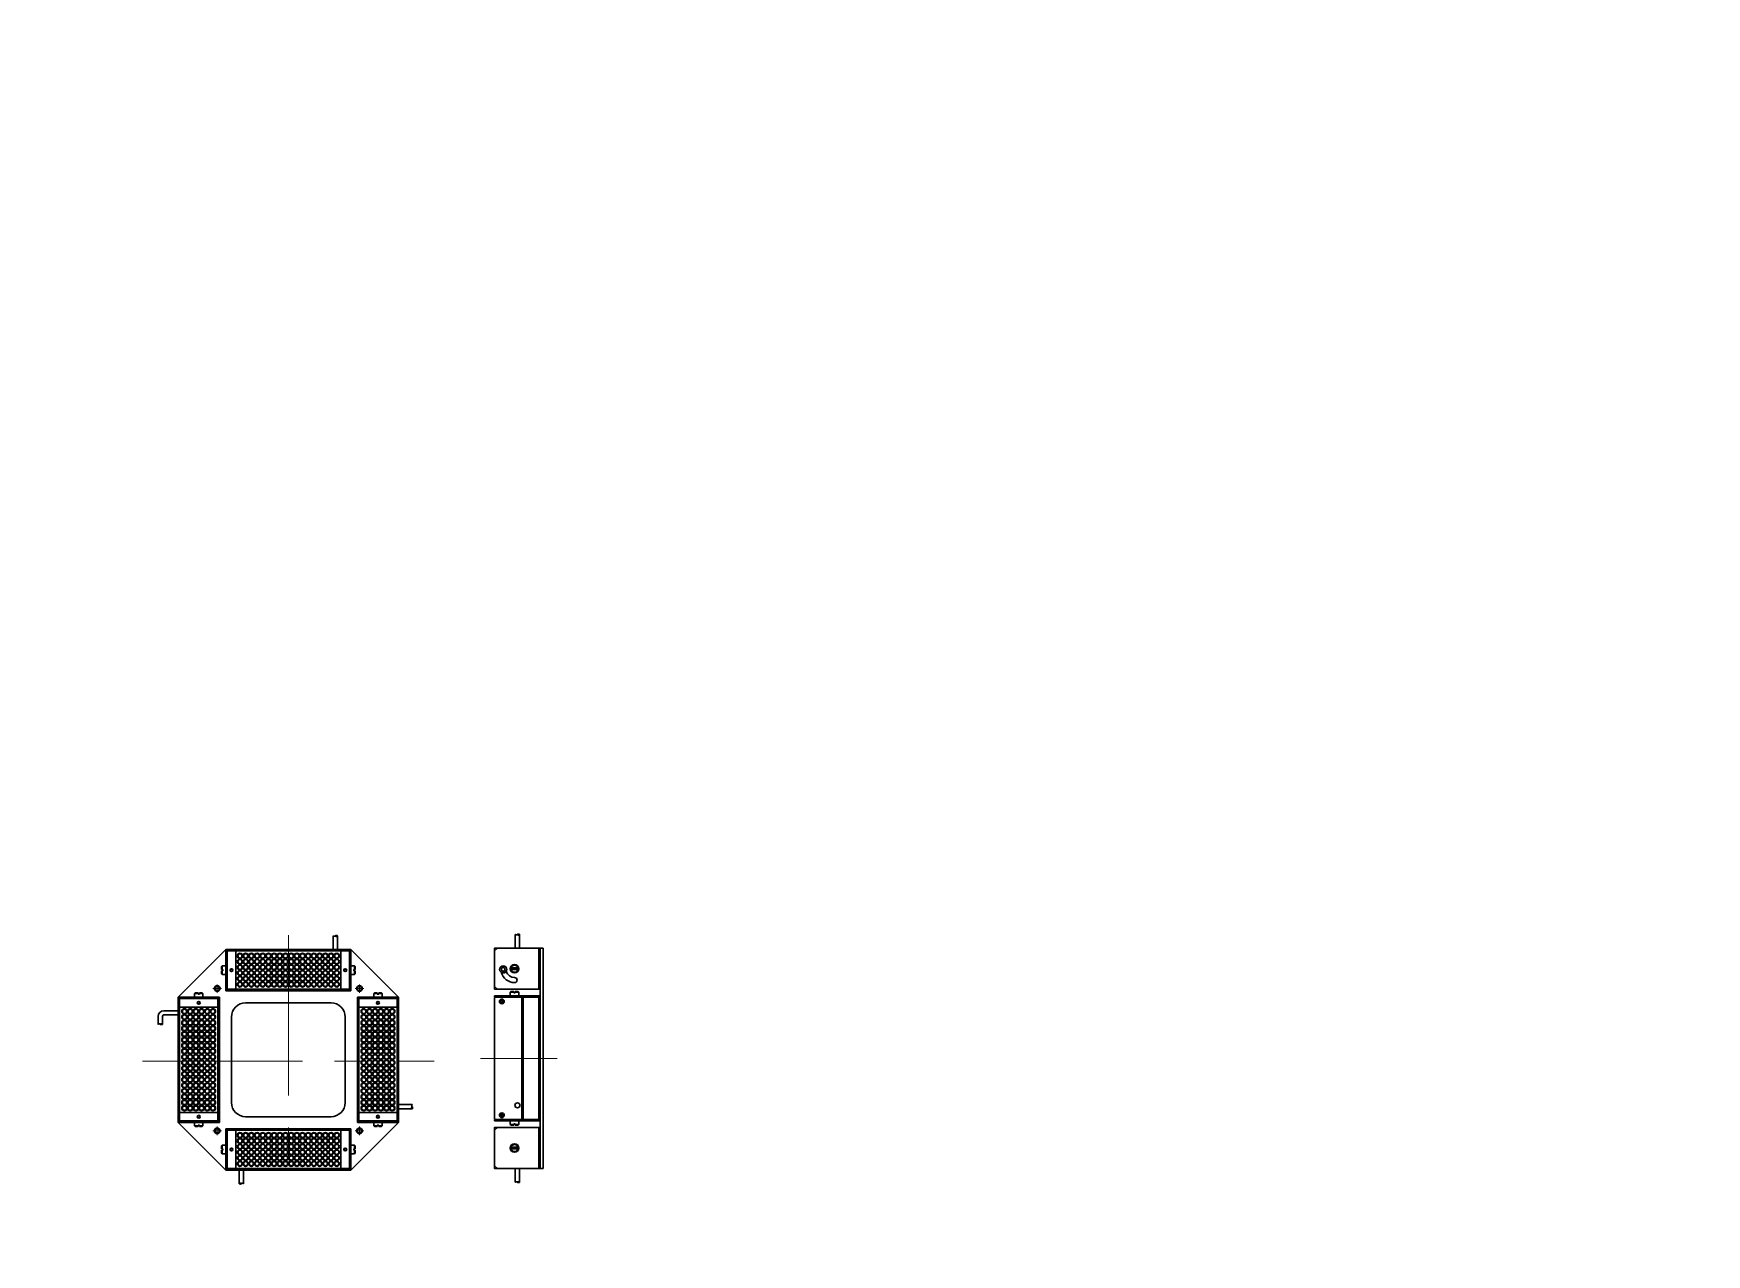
# Paper-space layout 'A3_1_3' of a CAD drawing. Header units: millimetres. Extents: x 0 to 392, y 0 to 286.
# The model-space entities are those that its viewports show. They can reach past a viewport. Long polylines and large blocks are cut down to what shows.
import ezdxf

# ---------------------------------------------------------------- set-up
doc = ezdxf.new("R2010")
doc.units = ezdxf.units.MM
doc.linetypes.add('CENTER', pattern=[2, 1.25, -0.25, 0.25, -0.25])
doc.layers.get('0').update_dxf_attribs({"lineweight": 30})
doc.layers.add('2KD_寸法１', color=7, linetype='Continuous', lineweight=15)
doc.layers.add('PINOFF', color=6, linetype='Continuous', lineweight=9)
doc.layers.get('PINOFF').freeze()

# ---------------------------------------------------------------- blocks, each defined once
blk = doc.blocks.new('A$C21BE0713')
for p, q in [((14.5, 87.1), (14.5, 77.5)), ((17.5, 87.1), (17.5, 77.5)), ((2, 77.5), (0, 75.5)), ((0, 50.5), (0, 75.5)), ((2, 77.5), (32, 77.5)), ((31, 48.5), (31, 77.5)), ((32, 77.5), (32, -77.5)), ((34, 77.5), (32, 77.5)), ((32, 48.5), (32, 77.5)), ((34, 77.5), (34, -77.5)), ((4.5, 62.5), (5.25, 63.75)), ((5.25, 61.25), (4.5, 62.5)), ((5.25, 63.75), (6.75, 63.75)), ((5.25, 61.25), (6.75, 61.25)), ((7.5, 62.5), (6.75, 63.75)), ((7.5, 62.5), (6.75, 61.25)), ((16.956, 63.5), (11.045, 63.5)), ((16.956, 62.5), (11.045, 62.5)), ((0, 50.5), (2, 48.5)), ((32, 48.5), (2, 48.5)), ((31, 44), (0, 44)), ((0, 44), (0, 43)), ((0, 43), (31, 43)), ((0, 42.5), (0.5, 43)), ((0, 42.5), (0, -42.5)), ((2, 43), (2, 44)), ((4.7065, 40.1955), (4.4128, 40.1955)), ((4.7065, 39.8039), (4.4128, 39.8039)), ((4.7065, 40.1956), (4.8044, 40.2935)), ((4.7065, 39.8039), (4.8044, 39.706)), ((4.8044, 40.2935), (4.8044, 40.5872)), ((4.8044, 39.706), (4.8044, 39.4123)), ((5.196, 40.2935), (5.196, 40.5872)), ((5.196, 39.706), (5.196, 39.4123)), ((5.294, 40.1956), (5.1961, 40.2935)), ((5.294, 39.8039), (5.1961, 39.706)), ((5.294, 40.1955), (5.5877, 40.1955)), ((5.294, 39.8039), (5.5877, 39.8039)), ((11, 46.5), (11.5, 47)), ((13.5, 46.5), (11, 46.5)), ((11, 44), (11, 46.5)), ((11, 44), (17, 44)), ((11.5, 47), (13.5, 47)), ((13.5, 47), (13.5, 46)), ((13.5, 46), (14.5, 46)), ((14.5, 46), (14.5, 47)), ((14.5, 47), (16.5, 47)), ((17, 46.5), (14.5, 46.5)), ((16.5, 47), (17, 46.5)), ((17, 44), (17, 46.5)), ((19, -43), (19, 43)), ((31, -43), (31, 43)), ((32, -43), (32, 43)), ((0, -42.5), (0.5, -43)), ((0, -43), (31, -43)), ((0, -44), (0, -43)), ((0, -44), (31, -44)), ((2, -44), (2, -43)), ((4.7065, -39.8045), (4.4128, -39.8045)), ((4.7065, -40.1961), (4.4128, -40.1961)), ((4.7065, -39.8044), (4.8044, -39.7065)), ((4.7065, -40.1961), (4.8044, -40.294)), ((4.8044, -39.7065), (4.8044, -39.4128)), ((4.8044, -40.294), (4.8044, -40.5877)), ((5.196, -39.7065), (5.196, -39.4128)), ((5.196, -40.294), (5.196, -40.5877)), ((5.294, -39.8044), (5.1961, -39.7065)), ((5.294, -40.1961), (5.1961, -40.294)), ((5.294, -39.8045), (5.5877, -39.8045)), ((5.294, -40.1961), (5.5877, -40.1961)), ((11, -44), (17, -44)), ((11, -44), (11, -46.5)), ((11, -46.5), (11.5, -47)), ((13.5, -46.5), (11, -46.5)), ((11.5, -47), (13.5, -47)), ((13.5, -47), (13.5, -46)), ((13.5, -46), (14.5, -46)), ((14.5, -46), (14.5, -47)), ((17, -46.5), (14.5, -46.5)), ((14.5, -47), (16.5, -47)), ((16.5, -47), (17, -46.5)), ((17, -44), (17, -46.5)), ((2, -48.5), (0, -50.5)), ((0, -75.5), (0, -50.5)), ((2, -48.5), (32, -48.5)), ((31, -77.5), (31, -48.5)), ((16.956, -62.5), (11.045, -62.5)), ((16.956, -63.5), (11.045, -63.5)), ((0, -75.5), (2, -77.5)), ((32, -77.5), (2, -77.5)), ((14.5, -87.1), (14.5, -77.5)), ((17.5, -87.1), (17.5, -77.5)), ((32, -77.5), (34, -77.5))]:
    blk.add_line(p, q)
for points in [[(16, 87.05), (15.9886, 87.0066), (15.9548, 86.9645), (15.8995, 86.925), (15.8246, 86.8893), (15.7321, 86.8585), (15.625, 86.8335), (15.5065, 86.8151), (15.3803, 86.8038), (15.25, 86.8), (15.1198, 86.8038), (14.9935, 86.8151), (14.875, 86.8335), (14.7679, 86.8585), (14.6755, 86.8893), (14.6005, 86.925), (14.5453, 86.9645), (14.5114, 87.0066), (14.5, 87.05)], [(16, 87.05), (16.0114, 87.0934), (16.0453, 87.1355), (16.1005, 87.175), (16.1755, 87.2107), (16.2679, 87.2415), (16.375, 87.2665), (16.4935, 87.2849), (16.6198, 87.2962), (16.75, 87.3), (16.8803, 87.2962), (17.0065, 87.2849), (17.125, 87.2665), (17.2321, 87.2415), (17.3246, 87.2107), (17.3995, 87.175), (17.4548, 87.1355), (17.4886, 87.0934), (17.5, 87.05)], [(17.5, 87.05), (17.4972, 87.0151), (17.4886, 86.9805), (17.4745, 86.9465), (17.4548, 86.9132), (17.4297, 86.881), (17.3995, 86.85), (17.3644, 86.8206), (17.3245, 86.7929), (17.2803, 86.7672), (17.2321, 86.7436), (17.1801, 86.7223), (17.125, 86.7036), (17.0669, 86.6875), (17.0065, 86.6741), (16.9441, 86.6636), (16.8803, 86.6561), (16.8154, 86.6515), (16.75, 86.65), (16.6846, 86.6515), (16.6197, 86.6561), (16.5559, 86.6636), (16.4935, 86.6741), (16.4331, 86.6875), (16.375, 86.7036), (16.3199, 86.7223), (16.2679, 86.7436), (16.2197, 86.7672), (16.1755, 86.7929), (16.1356, 86.8206), (16.1005, 86.85), (16.0703, 86.881), (16.0452, 86.9132), (16.0255, 86.9465), (16.0114, 86.9805), (16.0028, 87.0151), (16, 87.05)], [(0, 75.5), (0, 77.5), (2, 77.5)], [(0, 50.5), (0, 48.5), (2, 48.5)], [(0.5, -43), (20, -43), (20, 43), (0.5, 43)], [(4.4128, 40.1955), (4.3787, 40.1948), (4.3448, 40.1925), (4.3114, 40.1888), (4.2789, 40.1837), (4.2473, 40.1771), (4.217, 40.1693), (4.1882, 40.1601), (4.1611, 40.1497), (4.1359, 40.1382), (4.1128, 40.1256), (4.092, 40.112), (4.0737, 40.0976), (4.0579, 40.0825), (4.0448, 40.0667), (4.0346, 40.0504), (4.0272, 40.0337), (4.0227, 40.0168), (4.0212, 39.9997), (4.0227, 39.9826), (4.0272, 39.9657), (4.0346, 39.949), (4.0448, 39.9327), (4.0579, 39.9169), (4.0737, 39.9018), (4.092, 39.8874), (4.1128, 39.8738), (4.1359, 39.8612), (4.1611, 39.8497), (4.1882, 39.8393), (4.217, 39.8301), (4.2473, 39.8223), (4.2789, 39.8157), (4.3114, 39.8106), (4.3448, 39.8069), (4.3787, 39.8046), (4.4128, 39.8039)], [(5.196, 40.5872), (5.1953, 40.6213), (5.193, 40.6552), (5.1893, 40.6886), (5.1842, 40.7211), (5.1776, 40.7527), (5.1698, 40.783), (5.1606, 40.8118), (5.1502, 40.8389), (5.1387, 40.8641), (5.1261, 40.8872), (5.1125, 40.908), (5.0981, 40.9263), (5.083, 40.9421), (5.0672, 40.9552), (5.0509, 40.9654), (5.0342, 40.9728), (5.0173, 40.9773), (5.0002, 40.9788), (4.9831, 40.9773), (4.9662, 40.9728), (4.9495, 40.9654), (4.9332, 40.9552), (4.9174, 40.9421), (4.9023, 40.9263), (4.8879, 40.908), (4.8743, 40.8872), (4.8617, 40.8641), (4.8502, 40.8389), (4.8398, 40.8118), (4.8306, 40.783), (4.8228, 40.7527), (4.8162, 40.7211), (4.8111, 40.6886), (4.8074, 40.6552), (4.8051, 40.6213), (4.8044, 40.5872)], [(4.8044, 39.4123), (4.8051, 39.3782), (4.8074, 39.3443), (4.8111, 39.3109), (4.8162, 39.2784), (4.8228, 39.2468), (4.8306, 39.2165), (4.8398, 39.1877), (4.8502, 39.1606), (4.8617, 39.1354), (4.8743, 39.1123), (4.8879, 39.0915), (4.9023, 39.0732), (4.9174, 39.0574), (4.9332, 39.0443), (4.9495, 39.0341), (4.9662, 39.0267), (4.9831, 39.0222), (5.0002, 39.0207), (5.0173, 39.0222), (5.0342, 39.0267), (5.0509, 39.0341), (5.0672, 39.0443), (5.083, 39.0574), (5.0981, 39.0732), (5.1125, 39.0915), (5.1261, 39.1123), (5.1387, 39.1354), (5.1502, 39.1606), (5.1606, 39.1877), (5.1698, 39.2165), (5.1776, 39.2468), (5.1842, 39.2784), (5.1893, 39.3109), (5.193, 39.3443), (5.1953, 39.3782), (5.196, 39.4123)], [(5.5877, 39.8039), (5.6218, 39.8046), (5.6557, 39.8069), (5.6891, 39.8106), (5.7216, 39.8157), (5.7532, 39.8223), (5.7835, 39.8301), (5.8123, 39.8393), (5.8394, 39.8497), (5.8646, 39.8612), (5.8877, 39.8738), (5.9085, 39.8874), (5.9268, 39.9018), (5.9426, 39.9169), (5.9557, 39.9327), (5.9659, 39.949), (5.9733, 39.9657), (5.9778, 39.9826), (5.9793, 39.9997), (5.9778, 40.0168), (5.9733, 40.0337), (5.9659, 40.0504), (5.9557, 40.0667), (5.9426, 40.0825), (5.9268, 40.0976), (5.9085, 40.112), (5.8877, 40.1256), (5.8646, 40.1382), (5.8394, 40.1497), (5.8123, 40.1601), (5.7835, 40.1693), (5.7532, 40.1771), (5.7216, 40.1837), (5.6891, 40.1888), (5.6557, 40.1925), (5.6218, 40.1948), (5.5877, 40.1955)], [(4.4128, -39.8045), (4.3787, -39.8052), (4.3448, -39.8075), (4.3114, -39.8112), (4.2789, -39.8163), (4.2473, -39.8229), (4.217, -39.8307), (4.1882, -39.8399), (4.1611, -39.8503), (4.1359, -39.8618), (4.1128, -39.8744), (4.092, -39.888), (4.0737, -39.9024), (4.0579, -39.9175), (4.0448, -39.9333), (4.0346, -39.9496), (4.0272, -39.9663), (4.0227, -39.9832), (4.0212, -40.0003), (4.0227, -40.0174), (4.0272, -40.0343), (4.0346, -40.051), (4.0448, -40.0673), (4.0579, -40.0831), (4.0737, -40.0982), (4.092, -40.1126), (4.1128, -40.1262), (4.1359, -40.1388), (4.1611, -40.1503), (4.1882, -40.1607), (4.217, -40.1699), (4.2473, -40.1777), (4.2789, -40.1843), (4.3114, -40.1894), (4.3448, -40.1931), (4.3787, -40.1954), (4.4128, -40.1961)], [(5.196, -39.4128), (5.1953, -39.3787), (5.193, -39.3448), (5.1893, -39.3114), (5.1842, -39.2789), (5.1776, -39.2473), (5.1698, -39.217), (5.1606, -39.1882), (5.1502, -39.1611), (5.1387, -39.1359), (5.1261, -39.1128), (5.1125, -39.092), (5.0981, -39.0737), (5.083, -39.0579), (5.0672, -39.0448), (5.0509, -39.0346), (5.0342, -39.0272), (5.0173, -39.0227), (5.0002, -39.0212), (4.9831, -39.0227), (4.9662, -39.0272), (4.9495, -39.0346), (4.9332, -39.0448), (4.9174, -39.0579), (4.9023, -39.0737), (4.8879, -39.092), (4.8743, -39.1128), (4.8617, -39.1359), (4.8502, -39.1611), (4.8398, -39.1882), (4.8306, -39.217), (4.8228, -39.2473), (4.8162, -39.2789), (4.8111, -39.3114), (4.8074, -39.3448), (4.8051, -39.3787), (4.8044, -39.4128)], [(4.8044, -40.5877), (4.8051, -40.6218), (4.8074, -40.6557), (4.8111, -40.6891), (4.8162, -40.7216), (4.8228, -40.7532), (4.8306, -40.7835), (4.8398, -40.8123), (4.8502, -40.8394), (4.8617, -40.8646), (4.8743, -40.8877), (4.8879, -40.9085), (4.9023, -40.9268), (4.9174, -40.9426), (4.9332, -40.9557), (4.9495, -40.9659), (4.9662, -40.9733), (4.9831, -40.9778), (5.0002, -40.9793), (5.0173, -40.9778), (5.0342, -40.9733), (5.0509, -40.9659), (5.0672, -40.9557), (5.083, -40.9426), (5.0981, -40.9268), (5.1125, -40.9085), (5.1261, -40.8877), (5.1387, -40.8646), (5.1502, -40.8394), (5.1606, -40.8123), (5.1698, -40.7835), (5.1776, -40.7532), (5.1842, -40.7216), (5.1893, -40.6891), (5.193, -40.6557), (5.1953, -40.6218), (5.196, -40.5877)], [(5.5877, -40.1961), (5.6218, -40.1954), (5.6557, -40.1931), (5.6891, -40.1894), (5.7216, -40.1843), (5.7532, -40.1777), (5.7835, -40.1699), (5.8123, -40.1607), (5.8394, -40.1503), (5.8646, -40.1388), (5.8877, -40.1262), (5.9085, -40.1126), (5.9268, -40.0982), (5.9426, -40.0831), (5.9557, -40.0673), (5.9659, -40.051), (5.9733, -40.0343), (5.9778, -40.0174), (5.9793, -40.0003), (5.9778, -39.9832), (5.9733, -39.9663), (5.9659, -39.9496), (5.9557, -39.9333), (5.9426, -39.9175), (5.9268, -39.9024), (5.9085, -39.888), (5.8877, -39.8744), (5.8646, -39.8618), (5.8394, -39.8503), (5.8123, -39.8399), (5.7835, -39.8307), (5.7532, -39.8229), (5.7216, -39.8163), (5.6891, -39.8112), (5.6557, -39.8075), (5.6218, -39.8052), (5.5877, -39.8045)], [(0, -50.5), (0, -48.5), (2, -48.5)], [(0, -75.5), (0, -77.5), (2, -77.5)], [(16, -87.05), (15.9886, -87.0066), (15.9548, -86.9645), (15.8995, -86.925), (15.8246, -86.8893), (15.7321, -86.8585), (15.625, -86.8335), (15.5065, -86.8151), (15.3803, -86.8038), (15.25, -86.8), (15.1198, -86.8038), (14.9935, -86.8151), (14.875, -86.8335), (14.7679, -86.8585), (14.6755, -86.8893), (14.6005, -86.925), (14.5453, -86.9645), (14.5114, -87.0066), (14.5, -87.05)], [(17.5, -87.05), (17.4972, -87.0151), (17.4886, -86.9805), (17.4745, -86.9465), (17.4548, -86.9132), (17.4297, -86.881), (17.3995, -86.85), (17.3644, -86.8206), (17.3245, -86.7929), (17.2803, -86.7672), (17.2321, -86.7436), (17.1801, -86.7223), (17.125, -86.7036), (17.0669, -86.6875), (17.0065, -86.6741), (16.9441, -86.6636), (16.8803, -86.6561), (16.8154, -86.6515), (16.75, -86.65), (16.6846, -86.6515), (16.6197, -86.6561), (16.5559, -86.6636), (16.4935, -86.6741), (16.4331, -86.6875), (16.375, -86.7036), (16.3199, -86.7223), (16.2679, -86.7436), (16.2197, -86.7672), (16.1755, -86.7929), (16.1356, -86.8206), (16.1005, -86.85), (16.0703, -86.881), (16.0452, -86.9132), (16.0255, -86.9465), (16.0114, -86.9805), (16.0028, -87.0151), (16, -87.05)], [(16, -87.05), (16.0114, -87.0934), (16.0453, -87.1355), (16.1005, -87.175), (16.1755, -87.2107), (16.2679, -87.2415), (16.375, -87.2665), (16.4935, -87.2849), (16.6198, -87.2962), (16.75, -87.3), (16.8803, -87.2962), (17.0065, -87.2849), (17.125, -87.2665), (17.2321, -87.2415), (17.3246, -87.2107), (17.3995, -87.175), (17.4548, -87.1355), (17.4886, -87.0934), (17.5, -87.05)]]:
    blk.add_lwpolyline(points)
for centre, radius in [((6, 62.5), 2.5), ((14, 63), 3), ((5.0003, 39.9997), 1.7), ((16, -33), 1.75), ((5.0003, -40.0003), 1.7), ((14, -63), 3)]:
    blk.add_circle(centre, radius)
for centre, radius, start, end in [((14, 63), 9.75, 195.6, 270), ((14, 63), 6.25, 198.2, 270), ((14, 62.98), 2.5, 12, 168), ((14, 63), 2.5, 192, 348), ((14, 55), 1.75, 0, 90), ((14, 55), 1.75, 270, 0), ((31, 43), 1, 0, 90), ((31, -43), 1, 270, 0), ((31, -43), 1, 270, 0), ((14, -63.02), 2.5, 12, 168), ((14, -63), 2.5, 192, 348)]:
    blk.add_arc(centre, radius, start, end)
blk = doc.blocks.new('A$C1C1A73F9')
for p, q in [((71.5, 87.1), (71.5, 77.5)), ((74.5, 87.1), (74.5, 77.5)), ((-37.5, 44), (-4, 77.5)), ((-3, 77.5), (-4, 77.5)), ((-4, 48.5), (-4, 77.5)), ((-4, 75.5), (-3, 75.5)), ((-3, 77.5), (-3, 49.5)), ((83, 77.5), (-3, 77.5)), ((-3, 77.5), (-3, 48.5)), ((83, 76.5), (-3, 76.5)), ((-3, 76.5), (3, 76.5)), ((-3, 49.5), (-3, 76.5)), ((-2.5, 77.5), (-2.5, 76.5)), ((3, 76.5), (3, 49.5)), ((77, 76.5), (83, 76.5)), ((77, 49.5), (77, 76.5)), ((82.5, 77.5), (82.5, 76.5)), ((83, 77.5), (84, 77.5)), ((83, 77.5), (83, 49.5)), ((83, 48.5), (83, 77.5)), ((83, 76.5), (83, 49.5)), ((83, 75.5), (84, 75.5)), ((84, 77.5), (117.5, 44)), ((84, 77.5), (84, 48.5)), ((-6.5, 66), (-7, 65.5)), ((-7, 65.5), (-7, 63.5)), ((-7, 63.5), (-6, 63.5)), ((-6, 62.5), (-7, 62.5)), ((-7, 62.5), (-7, 60.5)), ((-7, 60.5), (-6.5, 60)), ((-6.5, 63.5), (-6.5, 66)), ((-4, 66), (-6.5, 66)), ((-6.5, 60), (-6.5, 62.5)), ((-4, 60), (-6.5, 60)), ((-6, 63.5), (-6, 62.5)), ((-4, 66), (-4, 60)), ((84, 66), (84, 60)), ((84, 66), (86.5, 66)), ((84, 60), (86.5, 60)), ((87, 63.5), (86, 63.5)), ((86, 63.5), (86, 62.5)), ((86, 62.5), (87, 62.5)), ((86.5, 66), (87, 65.5)), ((86.5, 63.5), (86.5, 66)), ((86.5, 60), (86.5, 62.5)), ((87, 60.5), (86.5, 60)), ((87, 65.5), (87, 63.5)), ((87, 62.5), (87, 60.5)), ((-4, 50.5), (-3, 50.5)), ((-4, 48.5), (-3, 48.5)), ((83, 49.5), (-3, 49.5)), ((3, 49.5), (-3, 49.5)), ((83, 48.5), (-3, 48.5)), ((-2.5, 49.5), (-2.5, 48.5)), ((83, 49.5), (77, 49.5)), ((82.5, 49.5), (82.5, 48.5)), ((83, 51.5), (84, 51.5)), ((83, 48.5), (84, 48.5)), ((-37.5, 43), (-37.5, 44)), ((-37.5, 44), (-8.5, 44)), ((-37.5, 43), (-9.5, 43)), ((-37.5, 43), (-37.5, -43)), ((-8.5, 43), (-37.5, 43)), ((-37.5, 42.5), (-36.5, 42.5)), ((-36.5, 43), (-36.5, -43)), ((-36.5, 37), (-36.5, 43)), ((-36.5, 43), (-9.5, 43)), ((-9.5, 37), (-36.5, 37)), ((-35.5, 43), (-35.5, 44)), ((-26, 46.5), (-25.5, 47)), ((-23.5, 46.5), (-26, 46.5)), ((-26, 44), (-26, 46.5)), ((-26, 44), (-20, 44)), ((-25.5, 47), (-23.5, 47)), ((-23.5, 47), (-23.5, 46)), ((-23.5, 46), (-22.5, 46)), ((-22.5, 46), (-22.5, 47)), ((-22.5, 47), (-20.5, 47)), ((-20, 46.5), (-22.5, 46.5)), ((-20.5, 47), (-20, 46.5)), ((-20, 44), (-20, 46.5)), ((-11.5, 43), (-11.5, 44)), ((-9.5, 43), (-9.5, -43)), ((-9.5, 43), (-9.5, 37)), ((-9.5, 42.5), (-8.5, 42.5)), ((-8.5, 43), (-8.5, 44)), ((-8.5, 43), (-8.5, -43)), ((70, 40), (10, 40)), ((88.5, 44), (88.5, 43)), ((88.5, 44), (117.5, 44)), ((88.5, -43), (88.5, 43)), ((117.5, 43), (88.5, 43)), ((89.5, 42.5), (88.5, 42.5)), ((117.5, 43), (89.5, 43)), ((89.5, -43), (89.5, 43)), ((89.5, 37), (89.5, 43)), ((89.5, 43), (116.5, 43)), ((116.5, 37), (89.5, 37)), ((90.5, 44), (90.5, 43)), ((100.5, 47), (100, 46.5)), ((100, 46.5), (102.5, 46.5)), ((100, 44), (100, 46.5)), ((106, 44), (100, 44)), ((102.5, 47), (100.5, 47)), ((102.5, 46), (102.5, 47)), ((103.5, 46), (102.5, 46)), ((103.5, 47), (103.5, 46)), ((105.5, 47), (103.5, 47)), ((103.5, 46.5), (106, 46.5)), ((106, 46.5), (105.5, 47)), ((106, 44), (106, 46.5)), ((115.5, 44), (115.5, 43)), ((116.5, -43), (116.5, 43)), ((116.5, 43), (116.5, 37)), ((117.5, 42.5), (116.5, 42.5)), ((117.5, 43), (117.5, 44)), ((117.5, -43), (117.5, 43)), ((-51.5, 24.8919), (-51.5, 30.5)), ((-48.5, 24.8919), (-48.5, 30.5)), ((-47.5, 34.5), (-38.4616, 34.5)), ((-47.5, 31.5), (-38.5, 31.5)), ((-47.1, 34.5), (-37.5, 34.5)), ((-47.1, 31.5), (-37.5, 31.5)), ((0, 30), (0, -30)), ((80, -30), (80, 30)), ((127.1, -31.5), (117.5, -31.5)), ((127.1, -34.5), (117.5, -34.5)), ((-37.5, -42.5), (-36.5, -42.5)), ((-37.5, -43), (-9.5, -43)), ((-37.5, -43), (-37.5, -44)), ((-37.5, -43), (-8.5, -43)), ((-37.5, -44), (-4, -77.5)), ((-8.5, -44), (-37.5, -44)), ((-36.5, -43), (-36.5, -37)), ((-36.5, -37), (-9.5, -37)), ((-9.5, -43), (-36.5, -43)), ((-35.5, -44), (-35.5, -43)), ((-26, -44), (-20, -44)), ((-26, -44), (-26, -46.5)), ((-26, -46.5), (-25.5, -47)), ((-23.5, -46.5), (-26, -46.5)), ((-25.5, -47), (-23.5, -47)), ((-23.5, -47), (-23.5, -46)), ((-23.5, -46), (-22.5, -46)), ((-22.5, -46), (-22.5, -47)), ((-20, -46.5), (-22.5, -46.5)), ((-22.5, -47), (-20.5, -47)), ((-20.5, -47), (-20, -46.5)), ((-20, -44), (-20, -46.5)), ((-10.5, -44), (-10.5, -43)), ((-9.5, -37), (-9.5, -43)), ((-9.5, -42.5), (-8.5, -42.5)), ((-8.5, -44), (-8.5, -43)), ((10, -40), (70, -40)), ((117.5, -44), (84, -77.5)), ((89.5, -42.5), (88.5, -42.5)), ((88.5, -43), (88.5, -44)), ((88.5, -43), (117.5, -43)), ((117.5, -44), (88.5, -44)), ((89.5, -43), (89.5, -37)), ((89.5, -37), (116.5, -37)), ((117.5, -43), (89.5, -43)), ((116.5, -43), (89.5, -43)), ((91.5, -43), (91.5, -44)), ((106, -44), (100, -44)), ((100, -44), (100, -46.5)), ((100.5, -47), (100, -46.5)), ((100, -46.5), (102.5, -46.5)), ((102.5, -47), (100.5, -47)), ((103.5, -46), (102.5, -46)), ((102.5, -46), (102.5, -47)), ((103.5, -47), (103.5, -46)), ((103.5, -46.5), (106, -46.5)), ((105.5, -47), (103.5, -47)), ((106, -46.5), (105.5, -47)), ((106, -44), (106, -46.5)), ((115.5, -43), (115.5, -44)), ((116.5, -37), (116.5, -43)), ((117.5, -42.5), (116.5, -42.5)), ((117.5, -43), (117.5, -44)), ((-4, -77.5), (-4, -48.5)), ((-3, -48.5), (-4, -48.5)), ((-3, -51.5), (-4, -51.5)), ((-3, -48.5), (-3, -77.5)), ((-3, -48.5), (83, -48.5)), ((-3, -77.5), (-3, -49.5)), ((-3, -49.5), (83, -49.5)), ((-3, -76.5), (-3, -49.5)), ((-3, -49.5), (3, -49.5)), ((-2.5, -49.5), (-2.5, -48.5)), ((3, -49.5), (3, -76.5)), ((77, -76.5), (77, -49.5)), ((77, -49.5), (83, -49.5)), ((82.5, -49.5), (82.5, -48.5)), ((83, -77.5), (83, -48.5)), ((84, -48.5), (83, -48.5)), ((83, -77.5), (83, -49.5)), ((83, -49.5), (83, -76.5)), ((84, -50.5), (83, -50.5)), ((84, -48.5), (84, -77.5)), ((-7, -60.5), (-6.5, -60)), ((-7, -62.5), (-7, -60.5)), ((-6, -62.5), (-7, -62.5)), ((-7, -63.5), (-6, -63.5)), ((-7, -65.5), (-7, -63.5)), ((-6.5, -66), (-7, -65.5)), ((-6.5, -60), (-6.5, -62.5)), ((-4, -60), (-6.5, -60)), ((-6.5, -63.5), (-6.5, -66)), ((-4, -66), (-6.5, -66)), ((-6, -63.5), (-6, -62.5)), ((-4, -66), (-4, -60)), ((84, -66), (84, -60)), ((84, -60), (86.5, -60)), ((84, -66), (86.5, -66)), ((86, -63.5), (86, -62.5)), ((86, -62.5), (87, -62.5)), ((87, -63.5), (86, -63.5)), ((87, -60.5), (86.5, -60)), ((86.5, -60), (86.5, -62.5)), ((86.5, -63.5), (86.5, -66)), ((86.5, -66), (87, -65.5)), ((87, -62.5), (87, -60.5)), ((87, -65.5), (87, -63.5)), ((-3, -75.5), (-4, -75.5)), ((-3, -77.5), (-4, -77.5)), ((-3, -76.5), (83, -76.5)), ((3, -76.5), (-3, -76.5)), ((-3, -77.5), (83, -77.5)), ((-2.5, -77.5), (-2.5, -76.5)), ((5.5, -87.1), (5.5, -77.5)), ((8.5, -87.1), (8.5, -77.5)), ((83, -76.5), (77, -76.5)), ((82.5, -77.5), (82.5, -76.5)), ((84, -75.5), (83, -75.5)), ((83, -77.5), (84, -77.5))]:
    blk.add_line(p, q)
for points in [[(73, 87.05), (72.9886, 87.0066), (72.9548, 86.9645), (72.8995, 86.925), (72.8246, 86.8893), (72.7321, 86.8585), (72.625, 86.8335), (72.5065, 86.8151), (72.3803, 86.8038), (72.25, 86.8), (72.1198, 86.8038), (71.9935, 86.8151), (71.875, 86.8335), (71.7679, 86.8585), (71.6755, 86.8893), (71.6005, 86.925), (71.5453, 86.9645), (71.5114, 87.0066), (71.5, 87.05)], [(73, 87.05), (73.0114, 87.0934), (73.0453, 87.1355), (73.1005, 87.175), (73.1755, 87.2107), (73.2679, 87.2415), (73.375, 87.2665), (73.4935, 87.2849), (73.6198, 87.2962), (73.75, 87.3), (73.8803, 87.2962), (74.0065, 87.2849), (74.125, 87.2665), (74.2321, 87.2415), (74.3246, 87.2107), (74.3995, 87.175), (74.4548, 87.1355), (74.4886, 87.0934), (74.5, 87.05)], [(74.5, 87.05), (74.4972, 87.0151), (74.4886, 86.9805), (74.4745, 86.9465), (74.4548, 86.9132), (74.4297, 86.881), (74.3995, 86.85), (74.3644, 86.8206), (74.3245, 86.7929), (74.2803, 86.7672), (74.2321, 86.7436), (74.1801, 86.7223), (74.125, 86.7036), (74.0669, 86.6875), (74.0065, 86.6741), (73.9441, 86.6636), (73.8803, 86.6561), (73.8154, 86.6515), (73.75, 86.65), (73.6846, 86.6515), (73.6197, 86.6561), (73.5559, 86.6636), (73.4935, 86.6741), (73.4331, 86.6875), (73.375, 86.7036), (73.3199, 86.7223), (73.2679, 86.7436), (73.2197, 86.7672), (73.1755, 86.7929), (73.1356, 86.8206), (73.1005, 86.85), (73.0703, 86.881), (73.0452, 86.9132), (73.0255, 86.9465), (73.0114, 86.9805), (73.0028, 87.0151), (73, 87.05)], [(-50, 24.9399), (-50.0114, 24.9816), (-50.0452, 25.0219), (-50.1005, 25.0599), (-50.1754, 25.0941), (-50.2679, 25.1237), (-50.375, 25.1477), (-50.4935, 25.1653), (-50.6197, 25.1762), (-50.75, 25.1798), (-50.8802, 25.1762), (-51.0065, 25.1653), (-51.125, 25.1477), (-51.2321, 25.1237), (-51.3245, 25.0941), (-51.3995, 25.0599), (-51.4547, 25.0219), (-51.4886, 24.9816), (-51.5, 24.9399)], [(-48.621, 24.95), (-48.6237, 24.9849), (-48.6319, 25.0195), (-48.6455, 25.0535), (-48.6644, 25.0868), (-48.6885, 25.119), (-48.7174, 25.15), (-48.7511, 25.1794), (-48.7894, 25.2071), (-48.8318, 25.2328), (-48.8781, 25.2564), (-48.928, 25.2777), (-48.9809, 25.2964), (-49.0366, 25.3125), (-49.0946, 25.3259), (-49.1545, 25.3364), (-49.2157, 25.3439), (-49.278, 25.3485), (-49.3407, 25.35), (-49.4035, 25.3485), (-49.4658, 25.3439), (-49.527, 25.3364), (-49.5869, 25.3259), (-49.6449, 25.3125), (-49.7006, 25.2964), (-49.7535, 25.2777), (-49.8034, 25.2564), (-49.8497, 25.2328), (-49.8921, 25.2071), (-49.9304, 25.1794), (-49.9641, 25.15), (-49.993, 25.119), (-50.0171, 25.0868), (-50.036, 25.0535), (-50.0496, 25.0195), (-50.0578, 24.9849), (-50.0605, 24.95)], [(-50, 24.9399), (-49.9886, 24.8982), (-49.9547, 24.8579), (-49.8995, 24.82), (-49.8245, 24.7857), (-49.7321, 24.7561), (-49.625, 24.7321), (-49.5065, 24.7145), (-49.3802, 24.7036), (-49.25, 24.7), (-49.1197, 24.7036), (-48.9935, 24.7145), (-48.875, 24.7321), (-48.7679, 24.7561), (-48.6754, 24.7857), (-48.6005, 24.82), (-48.5452, 24.8579), (-48.5114, 24.8982), (-48.5, 24.9399)], [(127.05, -34.5), (127.0151, -34.4972), (126.9805, -34.4886), (126.9465, -34.4745), (126.9132, -34.4548), (126.881, -34.4297), (126.85, -34.3995), (126.8206, -34.3644), (126.7929, -34.3245), (126.7672, -34.2803), (126.7436, -34.2321), (126.7223, -34.1801), (126.7036, -34.125), (126.6875, -34.0669), (126.6741, -34.0065), (126.6636, -33.9441), (126.6561, -33.8803), (126.6515, -33.8154), (126.65, -33.75), (126.6515, -33.6846), (126.6561, -33.6197), (126.6636, -33.5559), (126.6741, -33.4935), (126.6875, -33.4331), (126.7036, -33.375), (126.7223, -33.3199), (126.7436, -33.2679), (126.7672, -33.2197), (126.7929, -33.1755), (126.8206, -33.1356), (126.85, -33.1005), (126.881, -33.0703), (126.9132, -33.0452), (126.9465, -33.0255), (126.9805, -33.0114), (127.0151, -33.0028), (127.05, -33)], [(127.05, -33), (127.0066, -32.9886), (126.9645, -32.9548), (126.925, -32.8995), (126.8893, -32.8246), (126.8585, -32.7321), (126.8335, -32.625), (126.8151, -32.5065), (126.8038, -32.3803), (126.8, -32.25), (126.8038, -32.1198), (126.8151, -31.9935), (126.8335, -31.875), (126.8585, -31.7679), (126.8893, -31.6755), (126.925, -31.6005), (126.9645, -31.5453), (127.0066, -31.5114), (127.05, -31.5)], [(127.05, -33), (127.0934, -33.0114), (127.1355, -33.0453), (127.175, -33.1005), (127.2107, -33.1755), (127.2415, -33.2679), (127.2665, -33.375), (127.2849, -33.4935), (127.2962, -33.6198), (127.3, -33.75), (127.2962, -33.8803), (127.2849, -34.0065), (127.2665, -34.125), (127.2415, -34.2321), (127.2107, -34.3246), (127.175, -34.3995), (127.1355, -34.4548), (127.0934, -34.4886), (127.05, -34.5)], [(5.5, -87.05), (5.5028, -87.0151), (5.5114, -86.9805), (5.5255, -86.9465), (5.5452, -86.9132), (5.5703, -86.881), (5.6005, -86.85), (5.6356, -86.8206), (5.6755, -86.7929), (5.7197, -86.7672), (5.7679, -86.7436), (5.8199, -86.7223), (5.875, -86.7036), (5.9331, -86.6875), (5.9935, -86.6741), (6.0559, -86.6636), (6.1197, -86.6561), (6.1846, -86.6515), (6.25, -86.65), (6.3154, -86.6515), (6.3803, -86.6561), (6.4441, -86.6636), (6.5065, -86.6741), (6.5669, -86.6875), (6.625, -86.7036), (6.6801, -86.7223), (6.7321, -86.7436), (6.7803, -86.7672), (6.8245, -86.7929), (6.8644, -86.8206), (6.8995, -86.85), (6.9297, -86.881), (6.9548, -86.9132), (6.9745, -86.9465), (6.9886, -86.9805), (6.9972, -87.0151), (7, -87.05)], [(7, -87.05), (6.9886, -87.0934), (6.9547, -87.1355), (6.8995, -87.175), (6.8245, -87.2107), (6.7321, -87.2415), (6.625, -87.2665), (6.5065, -87.2849), (6.3802, -87.2962), (6.25, -87.3), (6.1197, -87.2962), (5.9935, -87.2849), (5.875, -87.2665), (5.7679, -87.2415), (5.6754, -87.2107), (5.6005, -87.175), (5.5452, -87.1355), (5.5114, -87.0934), (5.5, -87.05)], [(7, -87.05), (7.0114, -87.0066), (7.0452, -86.9645), (7.1005, -86.925), (7.1754, -86.8893), (7.2679, -86.8585), (7.375, -86.8335), (7.4935, -86.8151), (7.6197, -86.8038), (7.75, -86.8), (7.8802, -86.8038), (8.0065, -86.8151), (8.125, -86.8335), (8.2321, -86.8585), (8.3245, -86.8893), (8.3995, -86.925), (8.4547, -86.9645), (8.4886, -87.0066), (8.5, -87.05)]]:
    blk.add_lwpolyline(points)
for centre, radius in [((6, 73), 1.9), ((6, 69), 1.9), ((6, 73), 1.5), ((10, 73), 1.9), ((10, 69), 1.9), ((10, 73), 1.5), ((14, 73), 1.9), ((14, 69), 1.9), ((14, 73), 1.5), ((18, 73), 1.9), ((18, 69), 1.9), ((18, 73), 1.5), ((22, 73), 1.9), ((22, 69), 1.9), ((22, 73), 1.5), ((26, 73), 1.9), ((26, 69), 1.9), ((26, 73), 1.5), ((30, 73), 1.9), ((30, 69), 1.9), ((30, 73), 1.5), ((34, 73), 1.9), ((34, 69), 1.9), ((34, 73), 1.5), ((38, 73), 1.9), ((38, 69), 1.9), ((38, 73), 1.5), ((42, 73), 1.9), ((42, 69), 1.9), ((42, 73), 1.5), ((46, 73), 1.9), ((46, 69), 1.9), ((46, 73), 1.5), ((50, 73), 1.9), ((50, 69), 1.9), ((50, 73), 1.5), ((54, 73), 1.9), ((54, 69), 1.9), ((54, 73), 1.5), ((58, 73), 1.9), ((58, 69), 1.9), ((58, 73), 1.5), ((62, 73), 1.9), ((62, 69), 1.9), ((62, 73), 1.5), ((66, 73), 1.9), ((66, 69), 1.9), ((66, 73), 1.5), ((70, 73), 1.9), ((70, 69), 1.9), ((70, 73), 1.5), ((74, 73), 1.9), ((74, 69), 1.9), ((74, 73), 1.5), ((0, 63), 1), ((0, 63), 0.8), ((6, 65), 1.9), ((6, 61), 1.9), ((6, 57), 1.9), ((6, 69), 1.5), ((6, 65), 1.5), ((6, 61), 1.5), ((10, 65), 1.9), ((10, 61), 1.9), ((10, 57), 1.9), ((10, 69), 1.5), ((10, 65), 1.5), ((10, 61), 1.5), ((14, 65), 1.9), ((14, 61), 1.9), ((14, 57), 1.9), ((14, 69), 1.5), ((14, 65), 1.5), ((14, 61), 1.5), ((18, 65), 1.9), ((18, 61), 1.9), ((18, 57), 1.9), ((18, 69), 1.5), ((18, 65), 1.5), ((18, 61), 1.5), ((22, 65), 1.9), ((22, 61), 1.9), ((22, 57), 1.9), ((22, 69), 1.5), ((22, 65), 1.5), ((22, 61), 1.5), ((26, 65), 1.9), ((26, 61), 1.9), ((26, 57), 1.9), ((26, 69), 1.5), ((26, 65), 1.5), ((26, 61), 1.5), ((30, 65), 1.9), ((30, 61), 1.9), ((30, 57), 1.9), ((30, 69), 1.5), ((30, 65), 1.5), ((30, 61), 1.5), ((34, 65), 1.9), ((34, 61), 1.9), ((34, 57), 1.9), ((34, 69), 1.5), ((34, 65), 1.5), ((34, 61), 1.5), ((38, 65), 1.9), ((38, 61), 1.9), ((38, 57), 1.9), ((38, 69), 1.5), ((38, 65), 1.5), ((38, 61), 1.5), ((42, 65), 1.9), ((42, 61), 1.9), ((42, 57), 1.9), ((42, 69), 1.5), ((42, 65), 1.5), ((42, 61), 1.5), ((46, 65), 1.9), ((46, 61), 1.9), ((46, 57), 1.9), ((46, 69), 1.5), ((46, 65), 1.5), ((46, 61), 1.5), ((50, 65), 1.9), ((50, 61), 1.9), ((50, 57), 1.9), ((50, 69), 1.5), ((50, 65), 1.5), ((50, 61), 1.5), ((54, 65), 1.9), ((54, 61), 1.9), ((54, 57), 1.9), ((54, 69), 1.5), ((54, 65), 1.5), ((54, 61), 1.5), ((58, 65), 1.9), ((58, 61), 1.9), ((58, 57), 1.9), ((58, 69), 1.5), ((58, 65), 1.5), ((58, 61), 1.5), ((62, 65), 1.9), ((62, 61), 1.9), ((62, 57), 1.9), ((62, 69), 1.5), ((62, 65), 1.5), ((62, 61), 1.5), ((66, 65), 1.9), ((66, 61), 1.9), ((66, 57), 1.9), ((66, 69), 1.5), ((66, 65), 1.5), ((66, 61), 1.5), ((70, 65), 1.9), ((70, 61), 1.9), ((70, 57), 1.9), ((70, 69), 1.5), ((70, 65), 1.5), ((70, 61), 1.5), ((74, 65), 1.9), ((74, 61), 1.9), ((74, 57), 1.9), ((74, 69), 1.5), ((74, 65), 1.5), ((74, 61), 1.5), ((80, 63), 1), ((80, 63), 0.8), ((-10, 50), 2), ((-10, 50), 1.5), ((6, 53), 1.9), ((6, 57), 1.5), ((6, 53), 1.5), ((10, 53), 1.9), ((10, 57), 1.5), ((10, 53), 1.5), ((14, 53), 1.9), ((14, 57), 1.5), ((14, 53), 1.5), ((18, 53), 1.9), ((18, 57), 1.5), ((18, 53), 1.5), ((22, 53), 1.9), ((22, 57), 1.5), ((22, 53), 1.5), ((26, 53), 1.9), ((26, 57), 1.5), ((26, 53), 1.5), ((30, 53), 1.9), ((30, 57), 1.5), ((30, 53), 1.5), ((34, 53), 1.9), ((34, 57), 1.5), ((34, 53), 1.5), ((38, 53), 1.9), ((38, 57), 1.5), ((38, 53), 1.5), ((42, 53), 1.9), ((42, 57), 1.5), ((42, 53), 1.5), ((46, 53), 1.9), ((46, 57), 1.5), ((46, 53), 1.5), ((50, 53), 1.9), ((50, 57), 1.5), ((50, 53), 1.5), ((54, 53), 1.9), ((54, 57), 1.5), ((54, 53), 1.5), ((58, 53), 1.9), ((58, 57), 1.5), ((58, 53), 1.5), ((62, 53), 1.9), ((62, 57), 1.5), ((62, 53), 1.5), ((66, 53), 1.9), ((66, 57), 1.5), ((66, 53), 1.5), ((70, 53), 1.9), ((70, 57), 1.5), ((70, 53), 1.5), ((74, 53), 1.9), ((74, 57), 1.5), ((74, 53), 1.5), ((90, 50), 2), ((90, 50), 1.5), ((-33, 34), 1.9), ((-33, 34), 1.5), ((-29, 34), 1.9), ((-29, 34), 1.5), ((-25, 34), 1.9), ((-25, 34), 1.5), ((-23, 40), 1), ((-23, 40), 0.8), ((-21, 34), 1.9), ((-21, 34), 1.5), ((-17, 34), 1.9), ((-17, 34), 1.5), ((-13, 34), 1.9), ((-13, 34), 1.5), ((93, 34), 1.9), ((93, 34), 1.5), ((97, 34), 1.9), ((97, 34), 1.5), ((101, 34), 1.9), ((101, 34), 1.5), ((103, 40), 1), ((103, 40), 0.8), ((105, 34), 1.9), ((105, 34), 1.5), ((109, 34), 1.9), ((109, 34), 1.5), ((113, 34), 1.9), ((113, 34), 1.5), ((-33, 30), 1.9), ((-33, 26), 1.9), ((-33, 22), 1.9), ((-33, 30), 1.5), ((-33, 26), 1.5), ((-29, 30), 1.9), ((-29, 26), 1.9), ((-29, 22), 1.9), ((-29, 30), 1.5), ((-29, 26), 1.5), ((-25, 30), 1.9), ((-25, 26), 1.9), ((-25, 22), 1.9), ((-25, 30), 1.5), ((-25, 26), 1.5), ((-21, 30), 1.9), ((-21, 26), 1.9), ((-21, 22), 1.9), ((-21, 30), 1.5), ((-21, 26), 1.5), ((-17, 30), 1.9), ((-17, 26), 1.9), ((-17, 22), 1.9), ((-17, 30), 1.5), ((-17, 26), 1.5), ((-13, 30), 1.9), ((-13, 26), 1.9), ((-13, 22), 1.9), ((-13, 30), 1.5), ((-13, 26), 1.5), ((93, 30), 1.9), ((93, 26), 1.9), ((93, 22), 1.9), ((93, 30), 1.5), ((93, 26), 1.5), ((97, 30), 1.9), ((97, 26), 1.9), ((97, 22), 1.9), ((97, 30), 1.5), ((97, 26), 1.5), ((101, 30), 1.9), ((101, 26), 1.9), ((101, 22), 1.9), ((101, 30), 1.5), ((101, 26), 1.5), ((105, 30), 1.9), ((105, 26), 1.9), ((105, 22), 1.9), ((105, 30), 1.5), ((105, 26), 1.5), ((109, 30), 1.9), ((109, 26), 1.9), ((109, 22), 1.9), ((109, 30), 1.5), ((109, 26), 1.5), ((113, 30), 1.9), ((113, 26), 1.9), ((113, 22), 1.9), ((113, 30), 1.5), ((113, 26), 1.5), ((-33, 18), 1.9), ((-33, 14), 1.9), ((-33, 10), 1.9), ((-33, 22), 1.5), ((-33, 18), 1.5), ((-33, 14), 1.5), ((-29, 18), 1.9), ((-29, 14), 1.9), ((-29, 10), 1.9), ((-29, 22), 1.5), ((-29, 18), 1.5), ((-29, 14), 1.5), ((-25, 18), 1.9), ((-25, 14), 1.9), ((-25, 10), 1.9), ((-25, 22), 1.5), ((-25, 18), 1.5), ((-25, 14), 1.5), ((-21, 18), 1.9), ((-21, 14), 1.9), ((-21, 10), 1.9), ((-21, 22), 1.5), ((-21, 18), 1.5), ((-21, 14), 1.5), ((-17, 18), 1.9), ((-17, 14), 1.9), ((-17, 10), 1.9), ((-17, 22), 1.5), ((-17, 18), 1.5), ((-17, 14), 1.5), ((-13, 18), 1.9), ((-13, 14), 1.9), ((-13, 10), 1.9), ((-13, 22), 1.5), ((-13, 18), 1.5), ((-13, 14), 1.5), ((93, 18), 1.9), ((93, 14), 1.9), ((93, 10), 1.9), ((93, 22), 1.5), ((93, 18), 1.5), ((93, 14), 1.5), ((97, 18), 1.9), ((97, 14), 1.9), ((97, 10), 1.9), ((97, 22), 1.5), ((97, 18), 1.5), ((97, 14), 1.5), ((101, 18), 1.9), ((101, 14), 1.9), ((101, 10), 1.9), ((101, 22), 1.5), ((101, 18), 1.5), ((101, 14), 1.5), ((105, 18), 1.9), ((105, 14), 1.9), ((105, 10), 1.9), ((105, 22), 1.5), ((105, 18), 1.5), ((105, 14), 1.5), ((109, 18), 1.9), ((109, 14), 1.9), ((109, 10), 1.9), ((109, 22), 1.5), ((109, 18), 1.5), ((109, 14), 1.5), ((113, 18), 1.9), ((113, 14), 1.9), ((113, 10), 1.9), ((113, 22), 1.5), ((113, 18), 1.5), ((113, 14), 1.5), ((-33, 6), 1.9), ((-33, 2), 1.9), ((-33, 10), 1.5), ((-33, 6), 1.5), ((-33, 2), 1.5), ((-29, 6), 1.9), ((-29, 2), 1.9), ((-29, 10), 1.5), ((-29, 6), 1.5), ((-29, 2), 1.5), ((-25, 6), 1.9), ((-25, 2), 1.9), ((-25, 10), 1.5), ((-25, 6), 1.5), ((-25, 2), 1.5), ((-21, 6), 1.9), ((-21, 2), 1.9), ((-21, 10), 1.5), ((-21, 6), 1.5), ((-21, 2), 1.5), ((-17, 6), 1.9), ((-17, 2), 1.9), ((-17, 10), 1.5), ((-17, 6), 1.5), ((-17, 2), 1.5), ((-13, 6), 1.9), ((-13, 2), 1.9), ((-13, 10), 1.5), ((-13, 6), 1.5), ((-13, 2), 1.5), ((93, 6), 1.9), ((93, 2), 1.9), ((93, 10), 1.5), ((93, 6), 1.5), ((93, 2), 1.5), ((97, 6), 1.9), ((97, 2), 1.9), ((97, 10), 1.5), ((97, 6), 1.5), ((97, 2), 1.5), ((101, 6), 1.9), ((101, 2), 1.9), ((101, 10), 1.5), ((101, 6), 1.5), ((101, 2), 1.5), ((105, 6), 1.9), ((105, 2), 1.9), ((105, 10), 1.5), ((105, 6), 1.5), ((105, 2), 1.5), ((109, 6), 1.9), ((109, 2), 1.9), ((109, 10), 1.5), ((109, 6), 1.5), ((109, 2), 1.5), ((113, 6), 1.9), ((113, 2), 1.9), ((113, 10), 1.5), ((113, 6), 1.5), ((113, 2), 1.5), ((-33, -2), 1.9), ((-33, -6), 1.9), ((-33, -10), 1.9), ((-33, -2), 1.5), ((-33, -6), 1.5), ((-33, -10), 1.5), ((-29, -2), 1.9), ((-29, -6), 1.9), ((-29, -10), 1.9), ((-29, -2), 1.5), ((-29, -6), 1.5), ((-29, -10), 1.5), ((-25, -2), 1.9), ((-25, -6), 1.9), ((-25, -10), 1.9), ((-25, -2), 1.5), ((-25, -6), 1.5), ((-25, -10), 1.5), ((-21, -2), 1.9), ((-21, -6), 1.9), ((-21, -10), 1.9), ((-21, -2), 1.5), ((-21, -6), 1.5), ((-21, -10), 1.5), ((-17, -2), 1.9), ((-17, -6), 1.9), ((-17, -10), 1.9), ((-17, -2), 1.5), ((-17, -6), 1.5), ((-17, -10), 1.5), ((-13, -2), 1.9), ((-13, -6), 1.9), ((-13, -10), 1.9), ((-13, -2), 1.5), ((-13, -6), 1.5), ((-13, -10), 1.5), ((93, -2), 1.9), ((93, -6), 1.9), ((93, -10), 1.9), ((93, -2), 1.5), ((93, -6), 1.5), ((93, -10), 1.5), ((97, -2), 1.9), ((97, -6), 1.9), ((97, -10), 1.9), ((97, -2), 1.5), ((97, -6), 1.5), ((97, -10), 1.5), ((101, -2), 1.9), ((101, -6), 1.9), ((101, -10), 1.9), ((101, -2), 1.5), ((101, -6), 1.5), ((101, -10), 1.5), ((105, -2), 1.9), ((105, -6), 1.9), ((105, -10), 1.9), ((105, -2), 1.5), ((105, -6), 1.5), ((105, -10), 1.5), ((109, -2), 1.9), ((109, -6), 1.9), ((109, -10), 1.9), ((109, -2), 1.5), ((109, -6), 1.5), ((109, -10), 1.5), ((113, -2), 1.9), ((113, -6), 1.9), ((113, -10), 1.9), ((113, -2), 1.5), ((113, -6), 1.5), ((113, -10), 1.5), ((-33, -14), 1.9), ((-33, -18), 1.9), ((-33, -22), 1.9), ((-33, -14), 1.5), ((-33, -18), 1.5), ((-33, -22), 1.5), ((-29, -14), 1.9), ((-29, -18), 1.9), ((-29, -22), 1.9), ((-29, -14), 1.5), ((-29, -18), 1.5), ((-29, -22), 1.5), ((-25, -14), 1.9), ((-25, -18), 1.9), ((-25, -22), 1.9), ((-25, -14), 1.5), ((-25, -18), 1.5), ((-25, -22), 1.5), ((-21, -14), 1.9), ((-21, -18), 1.9), ((-21, -22), 1.9), ((-21, -14), 1.5), ((-21, -18), 1.5), ((-21, -22), 1.5), ((-17, -14), 1.9), ((-17, -18), 1.9), ((-17, -22), 1.9), ((-17, -14), 1.5), ((-17, -18), 1.5), ((-17, -22), 1.5), ((-13, -14), 1.9), ((-13, -18), 1.9), ((-13, -22), 1.9), ((-13, -14), 1.5), ((-13, -18), 1.5), ((-13, -22), 1.5), ((93, -14), 1.9), ((93, -18), 1.9), ((93, -22), 1.9), ((93, -14), 1.5), ((93, -18), 1.5), ((93, -22), 1.5), ((97, -14), 1.9), ((97, -18), 1.9), ((97, -22), 1.9), ((97, -14), 1.5), ((97, -18), 1.5), ((97, -22), 1.5), ((101, -14), 1.9), ((101, -18), 1.9), ((101, -22), 1.9), ((101, -14), 1.5), ((101, -18), 1.5), ((101, -22), 1.5), ((105, -14), 1.9), ((105, -18), 1.9), ((105, -22), 1.9), ((105, -14), 1.5), ((105, -18), 1.5), ((105, -22), 1.5), ((109, -14), 1.9), ((109, -18), 1.9), ((109, -22), 1.9), ((109, -14), 1.5), ((109, -18), 1.5), ((109, -22), 1.5), ((113, -14), 1.9), ((113, -18), 1.9), ((113, -22), 1.9), ((113, -14), 1.5), ((113, -18), 1.5), ((113, -22), 1.5), ((-33, -26), 1.9), ((-33, -30), 1.9), ((-33, -34), 1.9), ((-33, -26), 1.5), ((-33, -30), 1.5), ((-33, -34), 1.5), ((-29, -26), 1.9), ((-29, -30), 1.9), ((-29, -34), 1.9), ((-29, -26), 1.5), ((-29, -30), 1.5), ((-29, -34), 1.5), ((-25, -26), 1.9), ((-25, -30), 1.9), ((-25, -34), 1.9), ((-25, -26), 1.5), ((-25, -30), 1.5), ((-25, -34), 1.5), ((-21, -26), 1.9), ((-21, -30), 1.9), ((-21, -34), 1.9), ((-21, -26), 1.5), ((-21, -30), 1.5), ((-21, -34), 1.5), ((-17, -26), 1.9), ((-17, -30), 1.9), ((-17, -34), 1.9), ((-17, -26), 1.5), ((-17, -30), 1.5), ((-17, -34), 1.5), ((-13, -26), 1.9), ((-13, -30), 1.9), ((-13, -34), 1.9), ((-13, -26), 1.5), ((-13, -30), 1.5), ((-13, -34), 1.5), ((93, -26), 1.9), ((93, -30), 1.9), ((93, -34), 1.9), ((93, -26), 1.5), ((93, -30), 1.5), ((93, -34), 1.5), ((97, -26), 1.9), ((97, -30), 1.9), ((97, -34), 1.9), ((97, -26), 1.5), ((97, -30), 1.5), ((97, -34), 1.5), ((101, -26), 1.9), ((101, -30), 1.9), ((101, -34), 1.9), ((101, -26), 1.5), ((101, -30), 1.5), ((101, -34), 1.5), ((105, -26), 1.9), ((105, -30), 1.9), ((105, -34), 1.9), ((105, -26), 1.5), ((105, -30), 1.5), ((105, -34), 1.5), ((109, -26), 1.9), ((109, -30), 1.9), ((109, -34), 1.9), ((109, -26), 1.5), ((109, -30), 1.5), ((109, -34), 1.5), ((113, -26), 1.9), ((113, -30), 1.9), ((113, -34), 1.9), ((113, -26), 1.5), ((113, -30), 1.5), ((113, -34), 1.5), ((-23, -40), 1), ((-23, -40), 0.8), ((103, -40), 1), ((103, -40), 0.8), ((-10, -50), 2), ((-10, -50), 1.5), ((6, -53), 1.9), ((6, -57), 1.9), ((6, -53), 1.5), ((6, -57), 1.5), ((10, -53), 1.9), ((10, -57), 1.9), ((10, -53), 1.5), ((10, -57), 1.5), ((14, -53), 1.9), ((14, -57), 1.9), ((14, -53), 1.5), ((14, -57), 1.5), ((18, -53), 1.9), ((18, -57), 1.9), ((18, -53), 1.5), ((18, -57), 1.5), ((22, -53), 1.9), ((22, -57), 1.9), ((22, -53), 1.5), ((22, -57), 1.5), ((26, -53), 1.9), ((26, -57), 1.9), ((26, -53), 1.5), ((26, -57), 1.5), ((30, -53), 1.9), ((30, -57), 1.9), ((30, -53), 1.5), ((30, -57), 1.5), ((34, -53), 1.9), ((34, -57), 1.9), ((34, -53), 1.5), ((34, -57), 1.5), ((38, -53), 1.9), ((38, -57), 1.9), ((38, -53), 1.5), ((38, -57), 1.5), ((42, -53), 1.9), ((42, -57), 1.9), ((42, -53), 1.5), ((42, -57), 1.5), ((46, -53), 1.9), ((46, -57), 1.9), ((46, -53), 1.5), ((46, -57), 1.5), ((50, -53), 1.9), ((50, -57), 1.9), ((50, -53), 1.5), ((50, -57), 1.5), ((54, -53), 1.9), ((54, -57), 1.9), ((54, -53), 1.5), ((54, -57), 1.5), ((58, -53), 1.9), ((58, -57), 1.9), ((58, -53), 1.5), ((58, -57), 1.5), ((62, -53), 1.9), ((62, -57), 1.9), ((62, -53), 1.5), ((62, -57), 1.5), ((66, -53), 1.9), ((66, -57), 1.9), ((66, -53), 1.5), ((66, -57), 1.5), ((70, -53), 1.9), ((70, -57), 1.9), ((70, -53), 1.5), ((70, -57), 1.5), ((74, -53), 1.9), ((74, -57), 1.9), ((74, -53), 1.5), ((74, -57), 1.5), ((90, -50), 2), ((90, -50), 1.5), ((0, -63), 1), ((0, -63), 0.8), ((6, -61), 1.9), ((6, -65), 1.9), ((6, -69), 1.9), ((6, -61), 1.5), ((6, -65), 1.5), ((6, -69), 1.5), ((10, -61), 1.9), ((10, -65), 1.9), ((10, -69), 1.9), ((10, -61), 1.5), ((10, -65), 1.5), ((10, -69), 1.5), ((14, -61), 1.9), ((14, -65), 1.9), ((14, -69), 1.9), ((14, -61), 1.5), ((14, -65), 1.5), ((14, -69), 1.5), ((18, -61), 1.9), ((18, -65), 1.9), ((18, -69), 1.9), ((18, -61), 1.5), ((18, -65), 1.5), ((18, -69), 1.5), ((22, -61), 1.9), ((22, -65), 1.9), ((22, -69), 1.9), ((22, -61), 1.5), ((22, -65), 1.5), ((22, -69), 1.5), ((26, -61), 1.9), ((26, -65), 1.9), ((26, -69), 1.9), ((26, -61), 1.5), ((26, -65), 1.5), ((26, -69), 1.5), ((30, -61), 1.9), ((30, -65), 1.9), ((30, -69), 1.9), ((30, -61), 1.5), ((30, -65), 1.5), ((30, -69), 1.5), ((34, -61), 1.9), ((34, -65), 1.9), ((34, -69), 1.9), ((34, -61), 1.5), ((34, -65), 1.5), ((34, -69), 1.5), ((38, -61), 1.9), ((38, -65), 1.9), ((38, -69), 1.9), ((38, -61), 1.5), ((38, -65), 1.5), ((38, -69), 1.5), ((42, -61), 1.9), ((42, -65), 1.9), ((42, -69), 1.9), ((42, -61), 1.5), ((42, -65), 1.5), ((42, -69), 1.5), ((46, -61), 1.9), ((46, -65), 1.9), ((46, -69), 1.9), ((46, -61), 1.5), ((46, -65), 1.5), ((46, -69), 1.5), ((50, -61), 1.9), ((50, -65), 1.9), ((50, -69), 1.9), ((50, -61), 1.5), ((50, -65), 1.5), ((50, -69), 1.5), ((54, -61), 1.9), ((54, -65), 1.9), ((54, -69), 1.9), ((54, -61), 1.5), ((54, -65), 1.5), ((54, -69), 1.5), ((58, -61), 1.9), ((58, -65), 1.9), ((58, -69), 1.9), ((58, -61), 1.5), ((58, -65), 1.5), ((58, -69), 1.5), ((62, -61), 1.9), ((62, -65), 1.9), ((62, -69), 1.9), ((62, -61), 1.5), ((62, -65), 1.5), ((62, -69), 1.5), ((66, -61), 1.9), ((66, -65), 1.9), ((66, -69), 1.9), ((66, -61), 1.5), ((66, -65), 1.5), ((66, -69), 1.5), ((70, -61), 1.9), ((70, -65), 1.9), ((70, -69), 1.9), ((70, -61), 1.5), ((70, -65), 1.5), ((70, -69), 1.5), ((74, -61), 1.9), ((74, -65), 1.9), ((74, -69), 1.9), ((74, -61), 1.5), ((74, -65), 1.5), ((74, -69), 1.5), ((80, -63), 1), ((80, -63), 0.8), ((6, -73), 1.9), ((6, -73), 1.5), ((10, -73), 1.9), ((10, -73), 1.5), ((14, -73), 1.9), ((14, -73), 1.5), ((18, -73), 1.9), ((18, -73), 1.5), ((22, -73), 1.9), ((22, -73), 1.5), ((26, -73), 1.9), ((26, -73), 1.5), ((30, -73), 1.9), ((30, -73), 1.5), ((34, -73), 1.9), ((34, -73), 1.5), ((38, -73), 1.9), ((38, -73), 1.5), ((42, -73), 1.9), ((42, -73), 1.5), ((46, -73), 1.9), ((46, -73), 1.5), ((50, -73), 1.9), ((50, -73), 1.5), ((54, -73), 1.9), ((54, -73), 1.5), ((58, -73), 1.9), ((58, -73), 1.5), ((62, -73), 1.9), ((62, -73), 1.5), ((66, -73), 1.9), ((66, -73), 1.5), ((70, -73), 1.9), ((70, -73), 1.5), ((74, -73), 1.9), ((74, -73), 1.5)]:
    blk.add_circle(centre, radius)
for centre, radius, start, end in [((10, 30), 10, 90, 180), ((70, 30), 10, 0, 90), ((-47.5, 30.5), 4, 90, 180), ((-47.5, 30.5), 1, 90, 180), ((10, -30), 10, 180, 270), ((70, -30), 10, 270, 0)]:
    blk.add_arc(centre, radius, start, end)

msp = doc.modelspace()

# ---------------------------------------------------------------- linework, layer by layer
at = {"layer": '2KD_寸法１', "linetype": 'CENTER', "ltscale": 10}
for p, q in [((177.657, 222.845), (177.657, 45.845)), ((75.157, 134.345), (280.157, 134.345)), ((312.674, 136.345), (366.674, 136.345))]:
    msp.add_line(p, q, dxfattribs=at)
at = {"layer": '2KD_寸法１'}
for p, q in [((127.657, 188.345), (127.657, 182.345)), ((227.657, 188.345), (227.657, 182.345)), ((124.657, 185.345), (130.657, 185.345)), ((224.657, 185.345), (230.657, 185.345)), ((124.657, 85.345), (130.657, 85.345)), ((127.657, 88.345), (127.657, 82.345)), ((224.657, 85.345), (230.657, 85.345)), ((227.657, 88.345), (227.657, 82.345))]:
    msp.add_line(p, q, dxfattribs=at)

# ---------------------------------------------------------------- block references
for name, p in [('A$C21BE0713', (322.674, 136.345)), ('A$C1C1A73F9', (137.657, 135.345))]:
    msp.add_blockref(name, p)

psp = doc.layouts.new('A3_1_3')

# ---------------------------------------------------------------- viewports
at = {"layer": 'PINOFF', "color": 7, "lineweight": 0}
psp.add_viewport(center=(195.5, 142.5), size=(392, 286), view_center_point=(586.5, 427.5), view_height=857.99999, dxfattribs=at)

doc.saveas('drawing.dxf')
